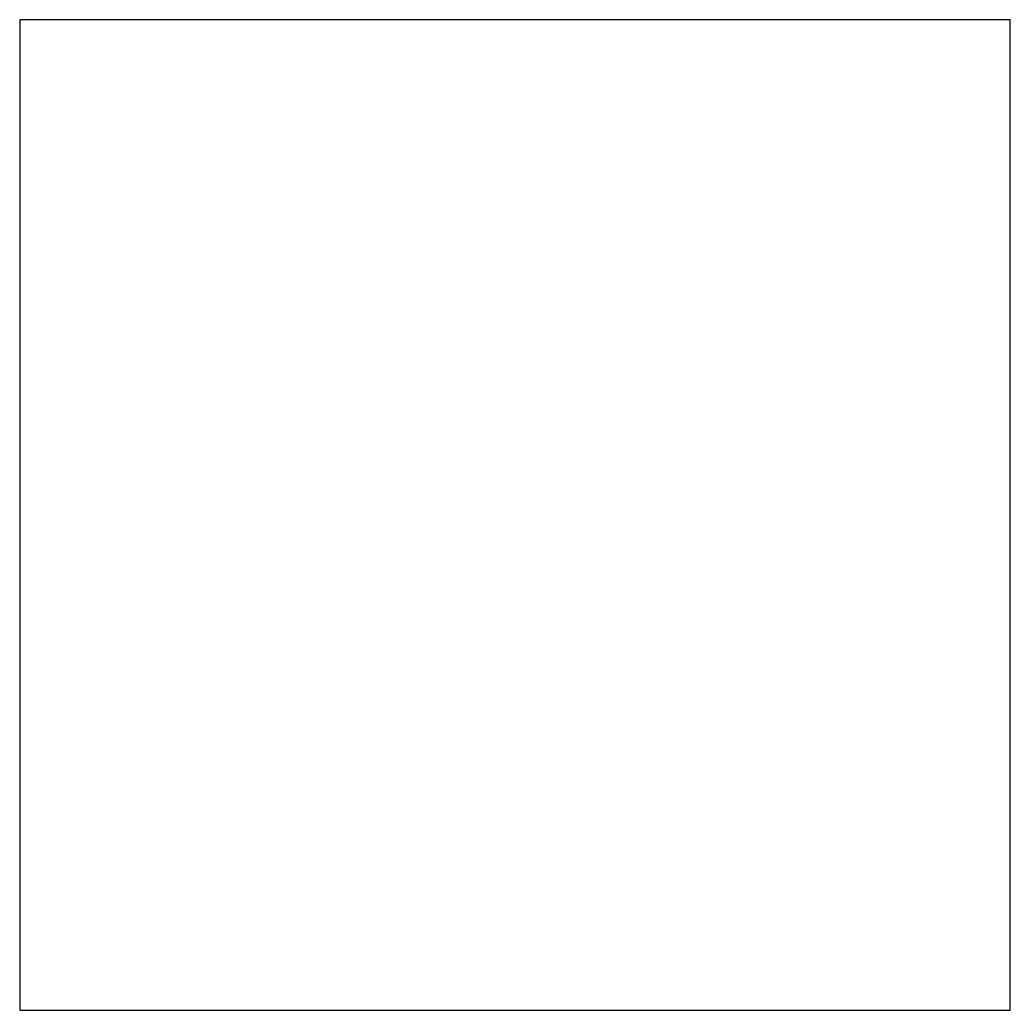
# Model space of a CAD drawing. Header units: millimetres. Extents: x -10 to 10, y -10 to 10.
import ezdxf

# ---------------------------------------------------------------- set-up
doc = ezdxf.new("R2010")
doc.units = ezdxf.units.MM
doc.layers.add('default', color=7, linetype='CONTINUOUS')

msp = doc.modelspace()

# ---------------------------------------------------------------- linework, layer by layer
at = {"layer": 'default', "color": 12, "linetype": 'CONTINUOUS'}
for p, q in [((10, 10), (-10, 10)), ((-10, 10), (-10, -10)), ((10, -10), (10, 10)), ((-10, -10), (10, -10))]:
    msp.add_line(p, q, dxfattribs=at)

doc.saveas('drawing.dxf')
